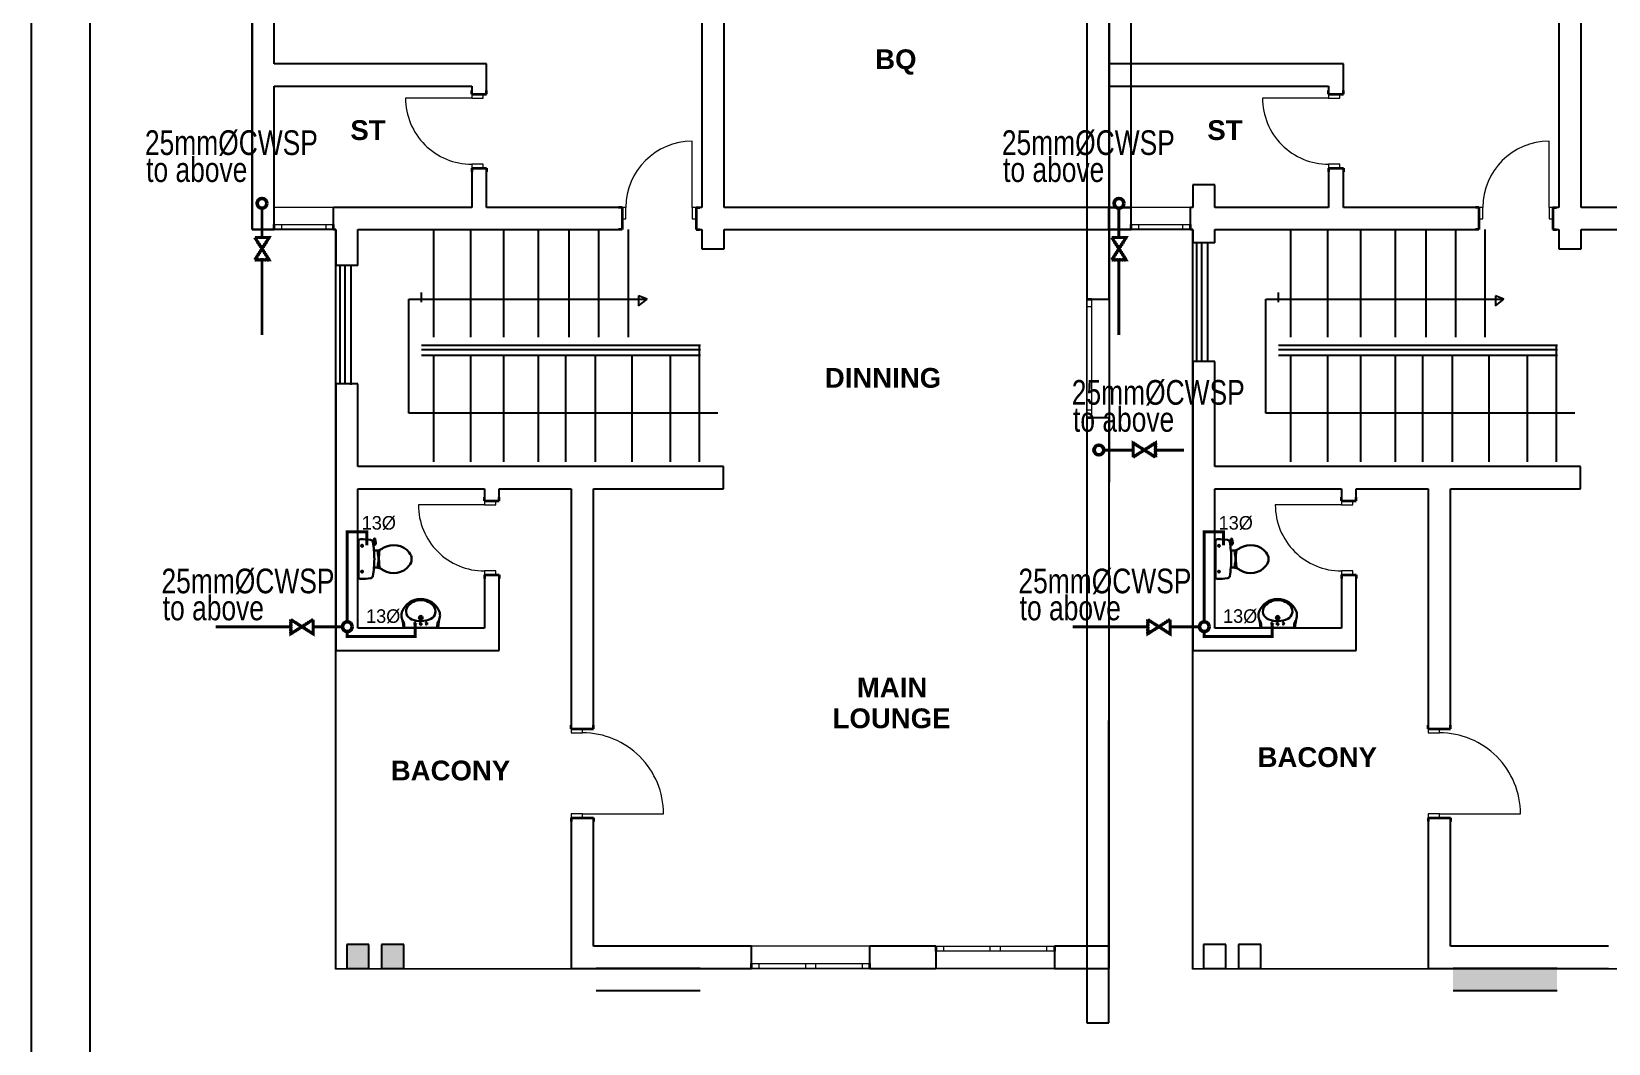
# Model space of a CAD drawing. Header units: inches. Extents: x 23 to 2032867, y 13 to 664695.
# Drawn here: x 378741 to 394727, y 491307 to 501557 of the extents above; entities that cross this region are included whole.
import ezdxf

# ---------------------------------------------------------------- set-up
doc = ezdxf.new("R2010")
doc.units = ezdxf.units.IN
doc.header["$MEASUREMENT"] = 0
for name, pattern in [('ACAD_ISO10W100', [18, 12, -3, 0, -3]), ('DASHDOT', [1, 0.5, -0.25, 0, -0.25]), ('DASHED1', [1, 0.3, -0.4, 0.3]), ('DOTDASH', [1, 0.3, -0.2, 0, -0.2, 0.3]), ('Hidden Line', [391.222223, 282.222223, -109])]:
    doc.linetypes.add(name, pattern=pattern)
for name, color, linetype, lineweight, true_color in [('2D Drafting - General_Pen_No__62', 7, 'Continuous', 20, 0xaaaaaa), ('2D Drafting - General_Pen_No__82', 7, 'Continuous', 20, 0xaaaaaa), ('Annotation - Text_Pen_No__86', 7, 'Continuous', 20, 0x5555ff), ('ARCHICAD Doors_Pen_No__23', 7, 'Continuous', 20, 0xff6600), ('ARCHICAD Doors_Pen_No__3', 7, 'Continuous', 18, 0xff6600), ('ARCHICAD Windows_Pen_No__23', 7, 'Continuous', 20, 0xff6600), ('ARCHICAD Windows_Pen_No__3', 7, 'Continuous', 18, 0xff6600), ('Structural - Bearing_Pen_No__160', 7, 'Continuous', 20, 0xb4a35c), ('Structural - Bearing_Pen_No__89', 7, 'Continuous', 20, 0x71cebe)]:
    doc.layers.add(name, color=color, linetype=linetype, lineweight=lineweight, true_color=true_color)
for name, color, linetype, lineweight in [('ARCHICAD Doors_Pen_No__27', 7, 'Continuous', 35), ('ARCHICAD Windows_Pen_No__27', 7, 'Continuous', 35), ('Building', 8, 'Continuous', 18), ('Structural - Bearing_Pen_No__27', 7, 'Continuous', 35), ('WATER SUPPLY', 5, 'ACAD_ISO10W100', 50)]:
    doc.layers.add(name, color=color, linetype=linetype, lineweight=lineweight)
doc.layers.add('LIAB', color=8, linetype='Continuous')
doc.layers.add('PLOTYR', color=15, linetype='Continuous')
doc.styles.add('GENERATED_STYLE_2', font='arialbd.ttf')
doc.styles.add('SPIRITTXTSTYLE1', font='ORIG2')

msp = doc.modelspace()

# ---------------------------------------------------------------- hatches: boundary and pattern name
at = {"layer": 'Structural - Bearing_Pen_No__160', "linetype": 'Continuous', "lineweight": 25}
for points in [[(381936.074, 492309.838), (381936.074, 492066.893), (382161.074, 492066.893), (382161.074, 492309.838)], [(382289.354, 492309.838), (382289.354, 492066.893), (382514.354, 492066.893), (382514.354, 492309.838)], [(393151.901, 491841.893), (394206.21, 491841.893), (394206.21, 492066.893), (393151.901, 492066.893)]]:
    msp.add_hatch(color=8, dxfattribs=at).paths.add_polyline_path(points)

# ---------------------------------------------------------------- linework, layer by layer
at = {"layer": '2D Drafting - General_Pen_No__62', "color": 8, "linetype": 'Continuous', "lineweight": 25}
for p, q in [((382566.589, 497690.727), (382566.589, 498845.045)), ((382566.589, 498845.045), (384980.497, 498845.045)), ((384980.497, 498845.045), (384895.824, 498878.552)), ((384895.824, 498878.552), (384895.824, 498779.479)), ((384895.824, 498779.479), (384980.497, 498845.045)), ((391253.606, 497690.727), (391253.606, 498845.045)), ((391253.606, 498845.045), (393667.515, 498845.045)), ((393667.515, 498845.045), (393582.841, 498878.552)), ((393582.841, 498878.552), (393582.841, 498779.479)), ((393582.841, 498779.479), (393667.515, 498845.045)), ((385699.574, 497690.727), (382566.589, 497690.727)), ((394386.591, 497690.727), (391253.606, 497690.727))]:
    msp.add_line(p, q, dxfattribs=at)
at = {"layer": '2D Drafting - General_Pen_No__82', "color": 8, "linetype": 'Continuous', "lineweight": 25}
for p, q in [((382819.803, 498461.924), (382819.803, 499551.135)), ((382819.803, 498461.924), (382819.803, 499551.135)), ((383195.706, 498461.924), (383195.706, 499551.135)), ((383195.706, 498461.924), (383195.706, 499551.135)), ((383528.72, 498461.924), (383528.72, 499551.135)), ((383528.72, 498461.924), (383528.72, 499551.135)), ((383880.873, 498461.924), (383880.873, 499551.135)), ((383880.873, 498461.924), (383880.873, 499551.135)), ((384191.394, 498461.924), (384191.394, 499551.135)), ((384191.394, 498461.924), (384191.394, 499551.135)), ((384491.394, 498461.924), (384491.394, 499551.135)), ((384491.394, 498461.924), (384491.394, 499551.135)), ((384791.394, 498461.924), (384791.394, 499551.135)), ((384791.394, 498461.924), (384791.394, 499551.135)), ((391506.82, 498461.924), (391506.82, 499551.135)), ((391506.82, 498461.924), (391506.82, 499551.135)), ((391882.724, 498461.924), (391882.724, 499551.135)), ((391882.724, 498461.924), (391882.724, 499551.135)), ((392215.738, 498461.924), (392215.738, 499551.135)), ((392215.738, 498461.924), (392215.738, 499551.135)), ((392567.891, 498461.924), (392567.891, 499551.135)), ((392567.891, 498461.924), (392567.891, 499551.135)), ((392878.411, 498461.924), (392878.411, 499551.135)), ((392878.411, 498461.924), (392878.411, 499551.135)), ((393178.411, 498461.924), (393178.411, 499551.135)), ((393178.411, 498461.924), (393178.411, 499551.135)), ((393478.411, 498461.924), (393478.411, 499551.135)), ((393478.411, 498461.924), (393478.411, 499551.135)), ((390549.777, 499414.296), (390549.777, 498221.724)), ((390549.777, 499414.296), (390549.777, 498221.724)), ((390600.23, 499414.296), (390600.23, 498221.724)), ((390600.23, 499414.296), (390600.23, 498221.724)), ((390661.492, 499420.232), (390661.492, 498213.171)), ((390661.492, 499420.232), (390661.492, 498213.171)), ((381866.301, 499180.796), (381866.301, 497988.223)), ((381866.301, 499180.796), (381866.301, 497988.223)), ((381916.755, 499180.796), (381916.755, 497988.223)), ((381916.755, 499180.796), (381916.755, 497988.223)), ((381978.017, 499186.732), (381978.017, 497979.671)), ((381978.017, 499186.732), (381978.017, 497979.671)), ((382694.88, 498814.982), (382694.88, 498915.355)), ((382694.88, 498814.982), (382694.88, 498915.355)), ((391381.897, 498814.982), (391381.897, 498915.355)), ((391381.897, 498814.982), (391381.897, 498915.355)), ((382694.88, 498380.135), (385523.529, 498380.135)), ((382694.88, 498380.135), (385523.529, 498380.135)), ((382694.88, 498335.524), (385522.651, 498335.524)), ((382694.88, 498335.524), (385522.651, 498335.524)), ((382694.88, 498279.762), (385523.529, 498279.762)), ((382694.88, 498279.762), (385523.529, 498279.762)), ((382819.803, 497199.491), (382819.803, 498279.762)), ((382819.803, 497199.491), (382819.803, 498279.762)), ((383195.706, 497199.491), (383195.706, 498279.762)), ((383195.706, 497199.491), (383195.706, 498279.762)), ((383528.72, 497199.491), (383528.72, 498279.762)), ((383528.72, 497199.491), (383528.72, 498279.762)), ((383880.873, 497199.491), (383880.873, 498279.762)), ((383880.873, 497199.491), (383880.873, 498279.762)), ((384157.718, 497199.491), (384157.718, 498279.762)), ((384157.718, 497199.491), (384157.718, 498279.762)), ((384457.718, 497199.491), (384457.718, 498279.762)), ((384457.718, 497199.491), (384457.718, 498279.762)), ((384831.511, 497199.491), (384831.511, 498279.762)), ((384831.511, 497199.491), (384831.511, 498279.762)), ((385220.294, 497199.491), (385220.294, 498279.762)), ((385220.294, 497199.491), (385220.294, 498279.762)), ((385510.028, 498380.135), (385510.028, 497199.491)), ((385510.028, 498380.135), (385510.028, 497199.491)), ((391381.897, 498380.135), (394210.546, 498380.135)), ((391381.897, 498380.135), (394210.546, 498380.135)), ((391381.897, 498335.524), (394209.669, 498335.524)), ((391381.897, 498335.524), (394209.669, 498335.524)), ((391381.897, 498279.762), (394210.546, 498279.762)), ((391381.897, 498279.762), (394210.546, 498279.762)), ((391506.82, 497199.491), (391506.82, 498279.762)), ((391506.82, 497199.491), (391506.82, 498279.762)), ((391882.724, 497199.491), (391882.724, 498279.762)), ((391882.724, 497199.491), (391882.724, 498279.762)), ((392215.738, 497199.491), (392215.738, 498279.762)), ((392215.738, 497199.491), (392215.738, 498279.762)), ((392567.891, 497199.491), (392567.891, 498279.762)), ((392567.891, 497199.491), (392567.891, 498279.762)), ((392844.736, 497199.491), (392844.736, 498279.762)), ((392844.736, 497199.491), (392844.736, 498279.762)), ((393144.736, 497199.491), (393144.736, 498279.762)), ((393144.736, 497199.491), (393144.736, 498279.762)), ((393518.528, 497199.491), (393518.528, 498279.762)), ((393518.528, 497199.491), (393518.528, 498279.762)), ((393907.311, 497199.491), (393907.311, 498279.762)), ((393907.311, 497199.491), (393907.311, 498279.762)), ((394197.045, 498380.135), (394197.045, 497199.491)), ((394197.045, 498380.135), (394197.045, 497199.491))]:
    msp.add_line(p, q, dxfattribs=at)
at = {"layer": 'ARCHICAD Doors_Pen_No__23', "color": 8, "linetype": 'Continuous'}
for p, q in [((383203.113, 500923.252), (383203.113, 500883.252)), ((383318.113, 500923.252), (383203.113, 500923.252)), ((383203.113, 500883.252), (383318.113, 500883.252)), ((383318.113, 500883.252), (383318.113, 500923.252)), ((391890.131, 500923.252), (391890.131, 500883.252)), ((392005.131, 500923.252), (391890.131, 500923.252)), ((391890.131, 500883.252), (392005.131, 500883.252)), ((392005.131, 500883.252), (392005.131, 500923.252)), ((383318.113, 500213.252), (383203.113, 500213.252)), ((383203.113, 500213.252), (383203.113, 500173.252)), ((383318.113, 500173.252), (383318.113, 500213.252)), ((392005.131, 500213.252), (391890.131, 500213.252)), ((391890.131, 500213.252), (391890.131, 500173.252)), ((392005.131, 500173.252), (392005.131, 500213.252)), ((383203.113, 500173.252), (383318.113, 500173.252)), ((391890.131, 500173.252), (392005.131, 500173.252)), ((384767.435, 499776.135), (384727.435, 499776.135)), ((384727.435, 499776.135), (384727.435, 499661.135)), ((384767.435, 499661.135), (384767.435, 499776.135)), ((385477.435, 499776.135), (385437.435, 499776.135)), ((385437.435, 499776.135), (385437.435, 499661.135)), ((385477.435, 499661.135), (385477.435, 499776.135)), ((393454.453, 499776.135), (393414.453, 499776.135)), ((393414.453, 499776.135), (393414.453, 499661.135)), ((393454.453, 499661.135), (393454.453, 499776.135)), ((394164.453, 499776.135), (394124.453, 499776.135)), ((394124.453, 499776.135), (394124.453, 499661.135)), ((394164.453, 499661.135), (394164.453, 499776.135)), ((384727.435, 499661.135), (384767.435, 499661.135)), ((385437.435, 499661.135), (385477.435, 499661.135)), ((393414.453, 499661.135), (393454.453, 499661.135)), ((394124.453, 499661.135), (394164.453, 499661.135)), ((383332.603, 496802.976), (383332.603, 496762.976)), ((383447.603, 496802.976), (383332.603, 496802.976)), ((383332.603, 496762.976), (383447.603, 496762.976)), ((383447.603, 496762.976), (383447.603, 496802.976)), ((392019.621, 496802.976), (392019.621, 496762.976)), ((392134.621, 496802.976), (392019.621, 496802.976)), ((392019.621, 496762.976), (392134.621, 496762.976)), ((392134.621, 496762.976), (392134.621, 496802.976)), ((383447.603, 496092.976), (383332.603, 496092.976)), ((383332.603, 496092.976), (383332.603, 496052.976)), ((383332.603, 496052.976), (383447.603, 496052.976)), ((383447.603, 496052.976), (383447.603, 496092.976)), ((392134.621, 496092.976), (392019.621, 496092.976)), ((392019.621, 496092.976), (392019.621, 496052.976)), ((392019.621, 496052.976), (392134.621, 496052.976)), ((392134.621, 496052.976), (392134.621, 496092.976)), ((384212.961, 494493.281), (384212.961, 494453.281)), ((384327.961, 494493.281), (384212.961, 494493.281)), ((384212.961, 494453.281), (384327.961, 494453.281)), ((384327.961, 494453.281), (384327.961, 494493.281)), ((392899.978, 494493.281), (392899.978, 494453.281)), ((393014.978, 494493.281), (392899.978, 494493.281)), ((392899.978, 494453.281), (393014.978, 494453.281)), ((393014.978, 494453.281), (393014.978, 494493.281)), ((384327.961, 493633.281), (384212.961, 493633.281)), ((384212.961, 493633.281), (384212.961, 493593.281)), ((384212.961, 493593.281), (384327.961, 493593.281)), ((384327.961, 493593.281), (384327.961, 493633.281)), ((393014.978, 493633.281), (392899.978, 493633.281)), ((392899.978, 493633.281), (392899.978, 493593.281)), ((392899.978, 493593.281), (393014.978, 493593.281)), ((393014.978, 493593.281), (393014.978, 493633.281))]:
    msp.add_line(p, q, dxfattribs=at)
at = {"layer": 'ARCHICAD Doors_Pen_No__27', "color": 8, "linetype": 'Continuous'}
for p, q in [((383203.113, 500923.252), (383203.113, 500960.252)), ((383203.113, 500923.252), (383318.113, 500923.252)), ((383318.113, 500923.252), (383353.113, 500923.252)), ((383353.113, 500923.252), (383353.113, 500960.252)), ((391890.131, 500923.252), (391890.131, 500960.252)), ((391890.131, 500923.252), (392005.131, 500923.252)), ((392005.131, 500923.252), (392040.131, 500923.252)), ((392040.131, 500923.252), (392040.131, 500960.252)), ((383203.113, 500173.252), (383318.113, 500173.252)), ((383203.113, 500173.252), (383203.113, 500136.252)), ((383318.113, 500173.252), (383353.113, 500173.252)), ((383353.113, 500173.252), (383353.113, 500136.252)), ((391890.131, 500173.252), (392005.131, 500173.252)), ((391890.131, 500173.252), (391890.131, 500136.252)), ((392005.131, 500173.252), (392040.131, 500173.252)), ((392040.131, 500173.252), (392040.131, 500136.252)), ((384727.435, 499776.135), (384690.435, 499776.135)), ((384727.435, 499776.135), (384727.435, 499661.135)), ((385477.435, 499776.135), (385477.435, 499661.135)), ((385477.435, 499776.135), (385514.435, 499776.135)), ((393414.453, 499776.135), (393377.453, 499776.135)), ((393414.453, 499776.135), (393414.453, 499661.135)), ((394164.453, 499776.135), (394164.453, 499661.135)), ((394164.453, 499776.135), (394201.453, 499776.135)), ((384727.435, 499551.135), (384690.435, 499551.135)), ((384727.435, 499661.135), (384727.435, 499551.135)), ((385477.435, 499661.135), (385477.435, 499551.135)), ((385477.435, 499551.135), (385514.435, 499551.135)), ((393414.453, 499551.135), (393377.453, 499551.135)), ((393414.453, 499661.135), (393414.453, 499551.135)), ((394164.453, 499661.135), (394164.453, 499551.135)), ((394164.453, 499551.135), (394201.453, 499551.135)), ((383332.603, 496802.976), (383332.603, 496839.976)), ((383482.603, 496802.976), (383482.603, 496839.976)), ((392019.621, 496802.976), (392019.621, 496839.976)), ((392169.621, 496802.976), (392169.621, 496839.976)), ((383332.603, 496802.976), (383447.603, 496802.976)), ((383447.603, 496802.976), (383482.603, 496802.976)), ((392019.621, 496802.976), (392134.621, 496802.976)), ((392134.621, 496802.976), (392169.621, 496802.976)), ((383332.603, 496052.976), (383447.603, 496052.976)), ((383332.603, 496052.976), (383332.603, 496015.976)), ((383447.603, 496052.976), (383482.603, 496052.976)), ((383482.603, 496052.976), (383482.603, 496015.976)), ((392019.621, 496052.976), (392134.621, 496052.976)), ((392019.621, 496052.976), (392019.621, 496015.976)), ((392134.621, 496052.976), (392169.621, 496052.976)), ((392169.621, 496052.976), (392169.621, 496015.976)), ((384212.961, 494493.281), (384212.961, 494530.281)), ((384212.961, 494493.281), (384327.961, 494493.281)), ((384327.961, 494493.281), (384437.961, 494493.281)), ((384437.961, 494493.281), (384437.961, 494530.281)), ((392899.978, 494493.281), (392899.978, 494530.281)), ((392899.978, 494493.281), (393014.978, 494493.281)), ((393014.978, 494493.281), (393124.978, 494493.281)), ((393124.978, 494493.281), (393124.978, 494530.281)), ((384212.961, 493593.281), (384327.961, 493593.281)), ((384212.961, 493593.281), (384212.961, 493556.281)), ((384327.961, 493593.281), (384437.961, 493593.281)), ((384437.961, 493593.281), (384437.961, 493556.281)), ((392899.978, 493593.281), (393014.978, 493593.281)), ((392899.978, 493593.281), (392899.978, 493556.281)), ((393014.978, 493593.281), (393124.978, 493593.281)), ((393124.978, 493593.281), (393124.978, 493556.281))]:
    msp.add_line(p, q, dxfattribs=at)
at = {"layer": 'ARCHICAD Doors_Pen_No__3', "color": 8, "linetype": 'Continuous'}
for p, q in [((383203.113, 500883.252), (382533.113, 500883.252)), ((391890.131, 500883.252), (391220.131, 500883.252)), ((385437.435, 499776.135), (385437.435, 500446.135)), ((394124.453, 499776.135), (394124.453, 500446.135)), ((383332.603, 496762.976), (382662.603, 496762.976)), ((392019.621, 496762.976), (391349.621, 496762.976)), ((384327.961, 493633.281), (385147.961, 493633.281)), ((393014.978, 493633.281), (393834.978, 493633.281))]:
    msp.add_line(p, q, dxfattribs=at)
for centre, major_axis, start_param, end_param in [((383203.113, 500883.252), (473.762, 473.762), 2.35619449, 3.926990817), ((391890.131, 500883.252), (473.762, 473.762), 2.35619449, 3.926990817), ((385437.435, 499776.135), (-473.762, 473.762), -0.785398163, 0.785398163), ((394124.453, 499776.135), (-473.762, 473.762), -0.785398163, 0.785398163), ((383332.603, 496762.976), (473.762, 473.762), 2.35619449, 3.926990817), ((392019.621, 496762.976), (473.762, 473.762), 2.35619449, 3.926990817), ((384327.961, 493633.281), (-579.828, 579.828), 3.926990817, 5.497787144), ((393014.978, 493633.281), (-579.828, 579.828), 3.926990817, 5.497787144)]:
    msp.add_ellipse(centre, major_axis=major_axis, ratio=1, start_param=start_param, end_param=end_param, dxfattribs=at)
at = {"layer": 'ARCHICAD Windows_Pen_No__23', "color": 8, "linetype": 'Continuous'}
for p, q in [((381201.907, 499601.135), (381276.907, 499601.135)), ((381276.907, 499551.135), (381201.907, 499551.135)), ((381276.907, 499601.135), (381276.907, 499551.135)), ((381726.907, 499551.135), (381726.907, 499601.135)), ((381726.907, 499601.135), (381801.907, 499601.135)), ((381801.907, 499551.135), (381726.907, 499551.135)), ((389888.925, 499601.135), (389963.925, 499601.135)), ((389963.925, 499551.135), (389888.925, 499551.135)), ((389963.925, 499601.135), (389963.925, 499551.135)), ((390413.925, 499551.135), (390413.925, 499601.135)), ((390413.925, 499601.135), (390488.925, 499601.135)), ((390488.925, 499551.135), (390413.925, 499551.135)), ((389439.266, 498847.425), (389439.254, 498772.425)), ((389439.254, 498772.425), (389489.254, 498772.418)), ((389489.254, 498772.418), (389489.266, 498847.418)), ((389439.091, 497722.425), (389439.08, 497647.425)), ((389489.091, 497722.418), (389439.091, 497722.425)), ((389489.08, 497647.418), (389489.091, 497722.418)), ((387909.924, 492291.893), (387984.924, 492291.893)), ((387984.924, 492241.893), (387909.924, 492241.893)), ((387984.924, 492291.893), (387984.924, 492241.893)), ((388459.924, 492241.893), (388459.924, 492291.893)), ((388459.924, 492291.893), (388509.924, 492291.893)), ((388509.924, 492241.893), (388459.924, 492241.893)), ((388509.924, 492291.893), (388559.924, 492291.893)), ((388559.924, 492241.893), (388509.924, 492241.893)), ((388559.924, 492291.893), (388559.924, 492241.893)), ((389034.924, 492241.893), (389034.924, 492291.893)), ((389034.924, 492291.893), (389109.924, 492291.893)), ((389109.924, 492241.893), (389034.924, 492241.893)), ((386039.951, 492116.893), (386114.951, 492116.893)), ((386114.951, 492066.893), (386039.951, 492066.893)), ((386114.951, 492116.893), (386114.951, 492066.893)), ((386589.951, 492066.893), (386589.951, 492116.893)), ((386589.951, 492116.893), (386639.951, 492116.893)), ((386639.951, 492066.893), (386589.951, 492066.893)), ((386639.951, 492116.893), (386689.951, 492116.893)), ((386689.951, 492066.893), (386639.951, 492066.893)), ((386689.951, 492116.893), (386689.951, 492066.893)), ((387164.951, 492066.893), (387164.951, 492116.893)), ((387164.951, 492116.893), (387239.951, 492116.893)), ((387239.951, 492066.893), (387164.951, 492066.893))]:
    msp.add_line(p, q, dxfattribs=at)
at = {"layer": 'ARCHICAD Windows_Pen_No__27', "color": 8, "linetype": 'Continuous'}
for p, q in [((381201.907, 499551.135), (381201.907, 499601.135)), ((381801.907, 499551.135), (381801.907, 499601.135)), ((389888.925, 499551.135), (389888.925, 499601.135)), ((390488.925, 499551.135), (390488.925, 499601.135)), ((389439.266, 498847.425), (389489.266, 498847.418)), ((389439.08, 497647.425), (389489.08, 497647.418)), ((387909.924, 492291.893), (387909.924, 492241.893)), ((389109.924, 492291.893), (389109.924, 492241.893)), ((386039.951, 492066.893), (386039.951, 492116.893)), ((387239.951, 492066.893), (387239.951, 492116.893))]:
    msp.add_line(p, q, dxfattribs=at)
at = {"layer": 'ARCHICAD Windows_Pen_No__3', "color": 8, "linetype": 'Continuous'}
for p, q in [((381801.907, 499776.135), (381201.907, 499776.135)), ((390488.925, 499776.135), (389888.925, 499776.135)), ((381801.907, 499551.135), (381201.907, 499551.135)), ((381276.907, 499601.135), (381726.907, 499601.135)), ((381726.907, 499551.135), (381276.907, 499551.135)), ((390488.925, 499551.135), (389888.925, 499551.135)), ((389963.925, 499601.135), (390413.925, 499601.135)), ((390413.925, 499551.135), (389963.925, 499551.135)), ((389439.08, 497647.425), (389439.266, 498847.425)), ((389439.254, 498772.425), (389439.091, 497722.425)), ((389489.091, 497722.418), (389489.254, 498772.418)), ((389664.08, 497647.39), (389664.266, 498847.39)), ((387239.951, 492291.893), (386039.951, 492291.893)), ((387909.924, 492291.893), (389109.924, 492291.893)), ((387984.924, 492291.893), (388459.924, 492291.893)), ((388459.924, 492241.893), (387984.924, 492241.893)), ((388559.924, 492291.893), (389034.924, 492291.893)), ((389034.924, 492241.893), (388559.924, 492241.893)), ((387239.951, 492066.893), (386039.951, 492066.893)), ((386114.951, 492116.893), (386589.951, 492116.893)), ((386589.951, 492066.893), (386114.951, 492066.893)), ((386689.951, 492116.893), (387164.951, 492116.893)), ((387164.951, 492066.893), (386689.951, 492066.893)), ((387909.924, 492066.893), (389109.924, 492066.893))]:
    msp.add_line(p, q, dxfattribs=at)
at = {"layer": 'Building', "linetype": 'Continuous', "lineweight": 30, "ltscale": 1000}
for p, q in [((382056.712, 496407.168), (382056.712, 496020.388)), ((382210.183, 496377.98), (382202.22, 496376.304)), ((382206.044, 496352.905), (382217.324, 496356.124)), ((382214.461, 496355.307), (382209.292, 496377.793)), ((382216.309, 496386.585), (382212.619, 496415.69)), ((382215.428, 496419.93), (382220.313, 496421.306)), ((382225.224, 496418.131), (382231.246, 496377.729)), ((390743.729, 496407.168), (390743.729, 496020.388)), ((390897.201, 496377.98), (390889.237, 496376.304)), ((390893.062, 496352.905), (390904.342, 496356.124)), ((390901.479, 496355.307), (390896.31, 496377.793)), ((390903.326, 496386.585), (390899.637, 496415.69)), ((390902.446, 496419.93), (390907.331, 496421.306)), ((390912.241, 496418.131), (390918.264, 496377.729)), ((382236.236, 496300.182), (382212.452, 496300.182)), ((382251.581, 496292.408), (382251.581, 496258.324)), ((382266.745, 496292.408), (382251.581, 496292.408)), ((382251.581, 496266.116), (382264.603, 496266.116)), ((382251.581, 496258.324), (382264.154, 496258.324)), ((382255.708, 496258.324), (382255.708, 496241.322)), ((382255.708, 496241.322), (382259.448, 496241.322)), ((382259.448, 496186.235), (382259.448, 496241.322)), ((390923.253, 496300.182), (390899.469, 496300.182)), ((390938.598, 496292.408), (390938.598, 496258.324)), ((390953.763, 496292.408), (390938.598, 496292.408)), ((390938.598, 496266.116), (390951.621, 496266.116)), ((390938.598, 496258.324), (390951.172, 496258.324)), ((390942.726, 496258.324), (390942.726, 496241.322)), ((390942.726, 496241.322), (390946.466, 496241.322)), ((390946.466, 496186.235), (390946.466, 496241.322)), ((382212.452, 496127.375), (382236.236, 496127.375)), ((382251.581, 496135.148), (382251.581, 496169.233)), ((382251.581, 496169.233), (382265.011, 496169.233)), ((382251.581, 496161.44), (382265.61, 496161.44)), ((382268.263, 496135.148), (382251.581, 496135.148)), ((382255.708, 496169.233), (382255.708, 496186.235)), ((382255.708, 496186.235), (382259.448, 496186.235)), ((390899.469, 496127.375), (390923.253, 496127.375)), ((390938.598, 496135.148), (390938.598, 496169.233)), ((390938.598, 496169.233), (390952.029, 496169.233)), ((390938.598, 496161.44), (390952.628, 496161.44)), ((390955.281, 496135.148), (390938.598, 496135.148)), ((390942.726, 496169.233), (390942.726, 496186.235)), ((390942.726, 496186.235), (390946.466, 496186.235)), ((382511.044, 495518.293), (382862.817, 495518.293)), ((382511.044, 495518.293, -1683.122), (382862.817, 495518.293, -1683.122)), ((382521.158, 495518.293), (382519.282, 495540.64)), ((382521.158, 495518.293, -1683.122), (382519.282, 495540.64, -1683.122)), ((382852.703, 495518.293), (382854.578, 495540.64)), ((382852.703, 495518.293, -1683.122), (382854.578, 495540.64, -1683.122)), ((391198.061, 495518.293), (391549.834, 495518.293)), ((391198.061, 495518.293, -1683.122), (391549.834, 495518.293, -1683.122)), ((391208.175, 495518.293), (391206.3, 495540.64)), ((391208.175, 495518.293, -1683.122), (391206.3, 495540.64, -1683.122)), ((391539.72, 495518.293), (391541.596, 495540.64)), ((391539.72, 495518.293, -1683.122), (391541.596, 495540.64, -1683.122))]:
    msp.add_line(p, q, dxfattribs=at)
at = {"layer": 'Building', "linetype": 'Continuous', "lineweight": 30, "ltscale": 50}
for p, q in [((382091.777, 496364.456), (382091.777, 496332.712)), ((390778.794, 496364.456), (390778.794, 496332.712)), ((382107.648, 496348.584), (382075.905, 496348.584)), ((390794.666, 496348.584), (390762.923, 496348.584)), ((382107.786, 496086.765), (382075.767, 496086.765)), ((382091.777, 496102.774), (382091.777, 496070.756)), ((390794.803, 496086.765), (390762.785, 496086.765)), ((390778.794, 496102.774), (390778.794, 496070.756)), ((382713.279, 495619.175), (382660.581, 495619.175)), ((382713.279, 495619.175, -1683.122), (382660.581, 495619.175, -1683.122)), ((382686.93, 495591.91), (382686.93, 495646.111)), ((382686.93, 495591.91, -1683.122), (382686.93, 495646.111, -1683.122)), ((391400.297, 495619.175), (391347.599, 495619.175)), ((391400.297, 495619.175, -1683.122), (391347.599, 495619.175, -1683.122)), ((391373.948, 495591.91), (391373.948, 495646.111)), ((391373.948, 495591.91, -1683.122), (391373.948, 495646.111, -1683.122))]:
    msp.add_line(p, q, dxfattribs=at)
at = {"layer": 'Building', "linetype": 'Continuous', "ltscale": 200}
for p, q in [((382050.378, 496207.445), (382063.045, 496220.112)), ((382063.045, 496220.112), (382050.378, 496220.112)), ((382050.378, 496220.112), (382063.045, 496207.445)), ((382063.045, 496207.445), (382050.378, 496207.445)), ((390737.396, 496207.445), (390750.063, 496220.112)), ((390750.063, 496220.112), (390737.396, 496220.112)), ((390737.396, 496220.112), (390750.063, 496207.445)), ((390750.063, 496207.445), (390737.396, 496207.445))]:
    msp.add_line(p, q, dxfattribs=at)
at = {"layer": 'Building', "linetype": 'DASHED1', "lineweight": 30, "ltscale": 50}
for p, q in [((382613.136, 495561.978), (382648.516, 495561.978)), ((382613.136, 495561.978, -1683.122), (382648.516, 495561.978, -1683.122)), ((382630.826, 495544.935), (382630.826, 495579.86)), ((382630.826, 495544.935, -1683.122), (382630.826, 495579.86, -1683.122)), ((382669.24, 495557.566), (382704.62, 495557.566)), ((382669.24, 495557.566, -1683.122), (382704.62, 495557.566, -1683.122)), ((382686.93, 495540.523), (382686.93, 495575.448)), ((382686.93, 495540.523, -1683.122), (382686.93, 495575.448, -1683.122)), ((382760.725, 495561.978), (382725.344, 495561.978)), ((382760.725, 495561.978, -1683.122), (382725.344, 495561.978, -1683.122)), ((382743.034, 495544.935), (382743.034, 495579.86)), ((382743.034, 495544.935, -1683.122), (382743.034, 495579.86, -1683.122)), ((391300.154, 495561.978), (391335.534, 495561.978)), ((391300.154, 495561.978, -1683.122), (391335.534, 495561.978, -1683.122)), ((391317.844, 495544.935), (391317.844, 495579.86)), ((391317.844, 495544.935, -1683.122), (391317.844, 495579.86, -1683.122)), ((391356.258, 495557.566), (391391.638, 495557.566)), ((391356.258, 495557.566, -1683.122), (391391.638, 495557.566, -1683.122)), ((391373.948, 495540.523), (391373.948, 495575.448)), ((391373.948, 495540.523, -1683.122), (391373.948, 495575.448, -1683.122)), ((391447.742, 495561.978), (391412.362, 495561.978)), ((391447.742, 495561.978, -1683.122), (391412.362, 495561.978, -1683.122)), ((391430.052, 495544.935), (391430.052, 495579.86)), ((391430.052, 495544.935, -1683.122), (391430.052, 495579.86, -1683.122))]:
    msp.add_line(p, q, dxfattribs=at)
at = {"layer": 'Building', "linetype": 'Continuous', "lineweight": 30, "ltscale": 200}
for p, q in [((382691.491, 495513.733), (382682.37, 495522.853)), ((382682.37, 495522.853), (382682.37, 495513.733)), ((382682.37, 495513.733), (382691.491, 495522.853)), ((382691.491, 495513.733, -1683.122), (382682.37, 495522.853, -1683.122)), ((382682.37, 495522.853, -1683.122), (382682.37, 495513.733, -1683.122)), ((382682.37, 495513.733, -1683.122), (382691.491, 495522.853, -1683.122)), ((382691.491, 495522.853), (382691.491, 495513.733)), ((382691.491, 495522.853, -1683.122), (382691.491, 495513.733, -1683.122)), ((391378.508, 495513.733), (391369.388, 495522.853)), ((391369.388, 495522.853), (391369.388, 495513.733)), ((391369.388, 495513.733), (391378.508, 495522.853)), ((391378.508, 495513.733, -1683.122), (391369.388, 495522.853, -1683.122)), ((391369.388, 495522.853, -1683.122), (391369.388, 495513.733, -1683.122)), ((391369.388, 495513.733, -1683.122), (391378.508, 495522.853, -1683.122)), ((391378.508, 495522.853), (391378.508, 495513.733)), ((391378.508, 495522.853, -1683.122), (391378.508, 495513.733, -1683.122))]:
    msp.add_line(p, q, dxfattribs=at)
at = {"layer": 'Building', "linetype": 'Continuous', "lineweight": 30, "ltscale": 50}
for centre in [(382091.777, 496348.584), (390778.794, 496348.584), (382091.777, 496086.765), (390778.794, 496086.765)]:
    msp.add_circle(centre, 9.351, dxfattribs=at)
at = {"layer": 'Building', "linetype": 'DASHED1', "lineweight": 30, "ltscale": 50}
for centre in [(382630.826, 495561.978), (382630.826, 495561.978, -1683.122), (382686.93, 495557.566), (382686.93, 495557.566, -1683.122), (382743.034, 495561.978), (382743.034, 495561.978, -1683.122), (391317.844, 495561.978), (391317.844, 495561.978, -1683.122), (391373.948, 495557.566), (391373.948, 495557.566, -1683.122), (391430.052, 495561.978), (391430.052, 495561.978, -1683.122)]:
    msp.add_circle(centre, 9.504, dxfattribs=at)
at = {"layer": 'Building', "linetype": 'Continuous', "lineweight": 30, "ltscale": 1000}
for centre, radius in [((382686.93, 495619.175), 18.608), ((382686.93, 495619.175, -1683.122), 18.608), ((382686.93, 495619.175), 10.99), ((382686.93, 495619.175, -1683.122), 10.99), ((391373.948, 495619.175), 18.608), ((391373.948, 495619.175, -1683.122), 18.608), ((391373.948, 495619.175), 10.99), ((391373.948, 495619.175, -1683.122), 10.99)]:
    msp.add_circle(centre, radius, dxfattribs=at)
for centre, radius, start, end in [((382077.639, 496380.603), 33.819, 88.9808265, 128.2302081), ((382078.241, 495518.31), 896.106, 83.6508475, 90), ((382174.45, 496382.962), 26.118, 10.7270761, 83.6508475), ((381281.385, 496213.778), 935.068, 5.3019114, 10.7270761), ((382208.578, 496385.605), 7.792, 281.8886154, 7.22379), ((382216.485, 496416.18), 3.896, 105.7397884, 187.2238087), ((382211.978, 496374.857), 19.481, 285.9271971, 8.4778948), ((382221.37, 496417.557), 3.896, 8.4778948, 105.7397884), ((382412.086, 496151.079), 204.567, 39.1208282, 121.0923054), ((390764.657, 496380.603), 33.819, 88.9808265, 128.2302081), ((390765.259, 495518.31), 896.106, 83.6508475, 90), ((390861.468, 496382.962), 26.118, 10.7270761, 83.6508475), ((389968.402, 496213.778), 935.068, 5.3019114, 10.7270761), ((390895.596, 496385.605), 7.792, 281.8886154, 7.22379), ((390903.502, 496416.18), 3.896, 105.7397884, 187.2238087), ((390898.996, 496374.857), 19.481, 285.9271971, 8.4778948), ((390908.388, 496417.557), 3.896, 8.4778948, 105.7397884), ((391099.104, 496151.079), 204.567, 39.1208282, 121.0923054), ((381283.324, 496213.958), 933.119, 354.6980974, 5.3019114), ((382236.236, 496400.748), 100.566, 270.0000019, 303.8429404), ((382984.62, 496220.702), 721.447, 174.3005444, 186.9358206), ((382282.246, 496290.802), 15.584, 127.7817379, 174.3005444), ((382487.526, 496025.982), 350.65, 121.0923054, 123.8429316), ((382489.18, 496213.778), 105.195, 320.8791806, 39.1208282), ((389970.342, 496213.958), 933.119, 354.6980974, 5.3019114), ((390923.253, 496400.748), 100.566, 270.0000019, 303.8429404), ((391671.637, 496220.702), 721.447, 174.3005444, 186.9358206), ((390969.264, 496290.802), 15.584, 127.7817379, 174.3005444), ((391174.544, 496025.982), 350.65, 121.0923054, 123.8429316), ((391176.198, 496213.778), 105.195, 320.8791806, 39.1208282), ((382174.133, 496044.937), 26.494, 276.330877, 349.2903908), ((381281.385, 496213.778), 935.068, 349.2903908, 354.6980974), ((382236.236, 496026.809), 100.566, 56.1570684, 90), ((382283.922, 496135.464), 15.584, 186.9358105, 232.5800181), ((382487.526, 496401.574), 350.65, 236.1570702, 238.9077103), ((382412.086, 496276.478), 204.567, 238.9077103, 320.8791806), ((390861.151, 496044.937), 26.494, 276.330877, 349.2903908), ((389968.402, 496213.778), 935.068, 349.2903908, 354.6980974), ((390923.253, 496026.809), 100.566, 56.1570684, 90), ((390970.94, 496135.464), 15.584, 186.9358105, 232.5800181), ((391174.544, 496401.574), 350.65, 236.1570702, 238.9077103), ((391099.104, 496276.478), 204.567, 238.9077103, 320.8791806), ((382077.639, 496046.954), 33.819, 231.7697938, 271.0191617), ((382078.241, 496909.247), 896.106, 270.0000019, 276.330877), ((390764.657, 496046.954), 33.819, 231.7697938, 271.0191617), ((390765.259, 496909.247), 896.106, 270.0000019, 276.330877), ((382686.935, 495607.047), 203.147, 22.4424723, 158.1531127), ((382686.935, 495607.047, -1683.122), 203.147, 22.4424723, 158.1531127), ((382620.862, 495683.198), 83.628, 141.6817737, 253.2461383), ((382620.862, 495683.198, -1683.122), 83.628, 141.6817737, 253.2461383), ((382686.93, 495630.165), 168.347, 38.53754, 141.4625075), ((382686.93, 495630.165, -1683.122), 168.347, 38.53754, 141.4625075), ((382753.954, 495683.55), 82.661, 295.2174734, 38.537704), ((382753.954, 495683.55, -1683.122), 82.661, 295.2174734, 38.537704), ((391373.953, 495607.047), 203.147, 22.4424723, 158.1531127), ((391373.953, 495607.047, -1683.122), 203.147, 22.4424723, 158.1531127), ((391307.879, 495683.198), 83.628, 141.6817737, 253.2461383), ((391307.879, 495683.198, -1683.122), 83.628, 141.6817737, 253.2461383), ((391373.948, 495630.165), 168.347, 38.53754, 141.4625075), ((391373.948, 495630.165, -1683.122), 168.347, 38.53754, 141.4625075), ((391440.972, 495683.55), 82.661, 295.2174734, 38.537704), ((391440.972, 495683.55, -1683.122), 82.661, 295.2174734, 38.537704), ((382595.163, 495644.853), 103.901, 157.5093438, 189.5474663), ((382595.163, 495644.853, -1683.122), 103.901, 157.5093438, 189.5474663), ((381928.794, 495476.806), 583.726, 4.075602, 14.9730049), ((381928.794, 495476.806, -1683.122), 583.726, 4.075602, 14.9730049), ((382612.669, 495634.284), 124.156, 155.8931025, 156.0931451), ((382612.669, 495634.284, -1683.122), 124.156, 155.8931025, 156.0931451), ((382415.381, 495540.64), 103.901, 0.0000006, 30.0992783), ((382415.381, 495540.64, -1683.122), 103.901, 0.0000006, 30.0992783), ((382686.577, 495823.525), 238.006, 247.8276538, 295.5349405), ((382686.577, 495823.525, -1683.122), 238.006, 247.8276538, 295.5349405), ((382958.48, 495540.64), 103.901, 149.9007316, 180.0000094), ((382958.48, 495540.64, -1683.122), 103.901, 149.9007316, 180.0000094), ((383445.066, 495476.806), 583.726, 165.0270052, 175.9244355), ((383445.066, 495476.806, -1683.122), 583.726, 165.0270052, 175.9244355), ((382778.697, 495644.853), 103.901, 350.4525984, 22.4906661), ((382778.697, 495644.853, -1683.122), 103.901, 350.4525984, 22.4906661), ((391282.181, 495644.853), 103.901, 157.5093438, 189.5474663), ((391282.181, 495644.853, -1683.122), 103.901, 157.5093438, 189.5474663), ((390615.811, 495476.806), 583.726, 4.075602, 14.9730049), ((390615.811, 495476.806, -1683.122), 583.726, 4.075602, 14.9730049), ((391299.686, 495634.284), 124.156, 155.8931025, 156.0931451), ((391299.686, 495634.284, -1683.122), 124.156, 155.8931025, 156.0931451), ((391102.399, 495540.64), 103.901, 0.0000006, 30.0992783), ((391102.399, 495540.64, -1683.122), 103.901, 0.0000006, 30.0992783), ((391373.595, 495823.525), 238.006, 247.8276538, 295.5349405), ((391373.595, 495823.525, -1683.122), 238.006, 247.8276538, 295.5349405), ((391645.497, 495540.64), 103.901, 149.9007316, 180.0000094), ((391645.497, 495540.64, -1683.122), 103.901, 149.9007316, 180.0000094), ((392132.084, 495476.806), 583.726, 165.0270052, 175.9244355), ((392132.084, 495476.806, -1683.122), 583.726, 165.0270052, 175.9244355), ((391465.715, 495644.853), 103.901, 350.4525984, 22.4906661), ((391465.715, 495644.853, -1683.122), 103.901, 350.4525984, 22.4906661)]:
    msp.add_arc(centre, radius, start, end, dxfattribs=at)
at = {"layer": 'LIAB', "color": 7, "linetype": 'Continuous', "ltscale": 256.031999}
msp.add_line((379334.413, 482586.911), (379334.413, 508592.866), dxfattribs=at)
at = {"layer": 'PLOTYR', "color": 1, "linetype": 'Continuous', "ltscale": 250}
msp.add_line((378741.379, 482117.489), (378741.379, 509062.288), dxfattribs=at)
at = {"layer": 'Structural - Bearing_Pen_No__27', "color": 8, "linetype": 'Continuous', "lineweight": 25}
for p, q in [((380978.186, 504516.893), (380976.907, 499551.135)), ((389888.925, 499776.077), (389890.146, 504516.847)), ((381202.339, 501229.393), (381203.128, 504291.893)), ((389440.111, 504291.893), (389439.266, 498847.425)), ((389665.088, 504291.893), (389663.925, 499776.135)), ((389664.266, 498847.39), (389665.111, 504291.893)), ((385537.396, 503450.216), (385537.396, 499776.135)), ((394224.413, 503450.216), (394224.413, 499776.135)), ((385762.396, 499776.135), (385762.396, 503010.429)), ((394449.413, 499776.135), (394449.413, 503010.429)), ((383353.113, 501229.393), (381202.339, 501229.393)), ((383353.113, 500923.252), (383353.113, 501229.393)), ((389665.146, 501229.393), (389665.146, 501004.393)), ((392040.131, 501229.393), (389665.146, 501229.393)), ((392040.131, 500923.252), (392040.131, 501229.393)), ((381201.965, 499776.135), (381202.281, 501004.393)), ((381202.281, 501004.393), (383203.113, 501004.393)), ((383203.113, 501004.393), (383203.113, 500923.252)), ((389665.146, 501004.393), (391890.131, 501004.393)), ((391890.131, 501004.393), (391890.131, 500923.252)), ((383203.113, 500923.252), (383203.113, 500960.252)), ((383203.113, 500923.252), (383318.113, 500923.252)), ((383318.113, 500923.252), (383353.113, 500923.252)), ((383353.113, 500923.252), (383353.113, 500960.252)), ((391890.131, 500923.252), (391890.131, 500960.252)), ((391890.131, 500923.252), (392005.131, 500923.252)), ((392005.131, 500923.252), (392040.131, 500923.252)), ((392040.131, 500923.252), (392040.131, 500960.252)), ((383203.113, 500173.252), (383203.113, 500136.252)), ((383203.113, 500173.252), (383318.113, 500173.252)), ((383203.113, 500173.252), (383203.113, 499776.135)), ((383318.113, 500173.252), (383353.113, 500173.252)), ((383353.113, 500173.252), (383353.113, 500136.252)), ((383353.113, 499776.135), (383353.113, 500173.252)), ((391890.131, 500173.252), (391890.131, 500136.252)), ((391890.131, 500173.252), (392005.131, 500173.252)), ((391890.131, 500173.252), (391890.131, 499776.135)), ((392005.131, 500173.252), (392040.131, 500173.252)), ((392040.131, 500173.252), (392040.131, 500136.252)), ((392040.131, 499776.135), (392040.131, 500173.252)), ((390512.396, 500004.566), (390512.396, 499776.135)), ((390737.396, 500004.566), (390512.396, 500004.566)), ((390737.396, 499776.135), (390737.396, 500004.566)), ((381201.907, 499601.135), (381201.907, 499776.135)), ((381801.907, 499601.135), (381801.907, 499776.135)), ((381825.378, 499776.135), (381801.907, 499776.135)), ((382050.378, 499776.135), (381825.378, 499776.135)), ((383203.113, 499776.135), (382050.378, 499776.135)), ((384727.435, 499776.135), (383353.113, 499776.135)), ((384727.435, 499776.135), (384690.435, 499776.135)), ((384727.435, 499776.135), (384727.435, 499661.135)), ((385477.435, 499776.135), (385514.435, 499776.135)), ((385477.435, 499776.135), (385477.435, 499661.135)), ((385537.396, 499776.135), (385477.435, 499776.135)), ((389663.128, 499776.135), (385762.396, 499776.135)), ((389663.128, 499551.135), (389663.128, 499776.135)), ((389663.925, 499776.135), (389663.925, 499551.135)), ((389888.925, 499776.135), (389663.925, 499776.135)), ((389663.925, 499776.135), (389888.925, 499776.077)), ((389888.925, 499601.135), (389888.925, 499776.135)), ((390488.925, 499601.135), (390488.925, 499776.135)), ((390512.396, 499776.135), (390488.925, 499776.135)), ((391890.131, 499776.135), (390737.396, 499776.135)), ((393414.453, 499776.135), (392040.131, 499776.135)), ((393414.453, 499776.135), (393377.453, 499776.135)), ((393414.453, 499776.135), (393414.453, 499661.135)), ((394164.453, 499776.135), (394201.453, 499776.135)), ((394164.453, 499776.135), (394164.453, 499661.135)), ((394224.413, 499776.135), (394164.453, 499776.135)), ((398350.146, 499776.135), (394449.413, 499776.135)), ((380976.907, 499551.135), (381201.907, 499551.135)), ((381201.907, 499551.135), (381201.907, 499601.135)), ((381801.907, 499551.135), (381801.907, 499601.135)), ((381801.907, 499551.135), (381825.378, 499551.135)), ((381825.378, 499551.135), (381825.378, 499188.271)), ((382050.378, 499551.135), (384727.435, 499551.135)), ((382050.378, 499188.271), (382050.378, 499551.135)), ((384727.435, 499551.135), (384690.435, 499551.135)), ((384727.435, 499661.135), (384727.435, 499551.135)), ((385477.435, 499661.135), (385477.435, 499551.135)), ((385477.435, 499551.135), (385514.435, 499551.135)), ((385477.435, 499551.135), (385537.396, 499551.135)), ((385537.396, 499551.135), (385537.396, 499356.905)), ((385762.396, 499551.135), (389663.128, 499551.135)), ((385762.396, 499356.905), (385762.396, 499551.135)), ((389663.925, 499551.135), (389888.925, 499551.135)), ((389888.925, 499551.135), (389888.925, 499601.135)), ((390488.925, 499551.135), (390488.925, 499601.135)), ((390488.925, 499551.135), (390512.396, 499551.135)), ((390512.396, 499551.135), (390512.396, 499416.702)), ((390737.396, 499551.135), (393414.453, 499551.135)), ((390737.396, 499416.702), (390737.396, 499551.135)), ((393414.453, 499551.135), (393377.453, 499551.135)), ((393414.453, 499661.135), (393414.453, 499551.135)), ((394164.453, 499661.135), (394164.453, 499551.135)), ((394164.453, 499551.135), (394201.453, 499551.135)), ((394164.453, 499551.135), (394224.413, 499551.135)), ((394224.413, 499551.135), (394224.413, 499356.905)), ((394449.413, 499551.135), (398350.146, 499551.135)), ((394449.413, 499356.905), (394449.413, 499551.135)), ((390737.396, 499416.702), (390512.396, 499416.702)), ((385537.396, 499356.905), (385762.396, 499356.905)), ((394224.413, 499356.905), (394449.413, 499356.905)), ((382050.378, 499188.271), (381825.378, 499188.271)), ((389439.266, 498847.425), (389489.266, 498847.418)), ((389489.266, 498847.418), (389664.266, 498847.39)), ((390737.396, 498216.702), (390512.396, 498216.702)), ((390512.396, 498216.702), (390512.396, 495288.733)), ((390737.396, 497151.491), (390737.396, 498216.702)), ((382050.378, 497988.271), (381825.378, 497988.271)), ((381825.378, 497988.271), (381825.378, 496815.153)), ((382050.378, 497151.491), (382050.378, 497988.271)), ((389439.08, 497647.425), (389438.128, 491515.299)), ((389439.08, 497647.425), (389489.08, 497647.418)), ((389489.08, 497647.418), (389664.08, 497647.39)), ((389663.128, 491515.264), (389664.08, 497647.39)), ((385756.124, 497151.491), (382050.378, 497151.491)), ((385756.124, 496926.491), (385756.124, 497151.491)), ((394443.141, 497151.491), (390737.396, 497151.491)), ((394443.141, 496926.491), (394443.141, 497151.491)), ((381825.378, 496926.491), (381825.378, 495288.733)), ((382050.378, 496926.491), (383332.603, 496926.491)), ((382050.378, 495513.733), (382050.378, 496926.491)), ((382050.378, 496815.153), (382050.378, 496926.491)), ((383332.603, 496926.491), (383332.603, 496802.976)), ((383332.603, 496802.976), (383332.603, 496839.976)), ((383482.603, 496926.491), (384212.961, 496926.491)), ((383482.603, 496802.976), (383482.603, 496926.491)), ((383482.603, 496802.976), (383482.603, 496839.976)), ((384212.961, 496926.491), (384212.961, 494493.281)), ((384437.961, 494493.281), (384437.961, 496926.491)), ((384437.961, 496926.491), (385756.124, 496926.491)), ((390737.396, 496926.491), (392019.621, 496926.491)), ((390737.396, 495513.733), (390737.396, 496926.491)), ((392019.621, 496926.491), (392019.621, 496802.976)), ((392019.621, 496802.976), (392019.621, 496839.976)), ((392169.621, 496926.491), (392899.978, 496926.491)), ((392169.621, 496802.976), (392169.621, 496926.491)), ((392169.621, 496802.976), (392169.621, 496839.976)), ((392899.978, 496926.491), (392899.978, 494493.281)), ((393124.978, 494493.281), (393124.978, 496926.491)), ((393124.978, 496926.491), (394443.141, 496926.491)), ((383332.603, 496802.976), (383447.603, 496802.976)), ((383447.603, 496802.976), (383482.603, 496802.976)), ((392019.621, 496802.976), (392134.621, 496802.976)), ((392134.621, 496802.976), (392169.621, 496802.976)), ((383332.603, 496052.976), (383332.603, 496015.976)), ((383332.603, 496052.976), (383447.603, 496052.976)), ((383332.603, 496052.976), (383332.603, 495513.733)), ((383447.603, 496052.976), (383482.603, 496052.976)), ((383482.603, 496052.976), (383482.603, 496015.976)), ((383482.603, 495288.733), (383482.603, 496052.976)), ((392019.621, 496052.976), (392019.621, 496015.976)), ((392019.621, 496052.976), (392134.621, 496052.976)), ((392019.621, 496052.976), (392019.621, 495513.733)), ((392134.621, 496052.976), (392169.621, 496052.976)), ((392169.621, 496052.976), (392169.621, 496015.976)), ((392169.621, 495288.733), (392169.621, 496052.976)), ((383332.603, 495513.733), (382050.378, 495513.733)), ((392019.621, 495513.733), (390737.396, 495513.733)), ((381825.378, 495288.733), (383482.603, 495288.733)), ((390512.396, 495288.733), (392169.621, 495288.733)), ((384212.961, 494493.281), (384212.961, 494530.281)), ((384212.961, 494493.281), (384327.961, 494493.281)), ((384327.961, 494493.281), (384437.961, 494493.281)), ((384437.961, 494493.281), (384437.961, 494530.281)), ((392899.978, 494493.281), (392899.978, 494530.281)), ((392899.978, 494493.281), (393014.978, 494493.281)), ((393014.978, 494493.281), (393124.978, 494493.281)), ((393124.978, 494493.281), (393124.978, 494530.281)), ((384212.961, 493593.281), (384212.961, 493556.281)), ((384212.961, 493593.281), (384327.961, 493593.281)), ((384212.961, 493593.281), (384212.961, 492066.893)), ((384327.961, 493593.281), (384437.961, 493593.281)), ((384437.961, 493593.281), (384437.961, 493556.281)), ((384437.961, 492291.893), (384437.961, 493593.281)), ((392899.978, 493593.281), (392899.978, 493556.281)), ((392899.978, 493593.281), (393014.978, 493593.281)), ((392899.978, 493593.281), (392899.978, 492066.893)), ((393014.978, 493593.281), (393124.978, 493593.281)), ((393124.978, 493593.281), (393124.978, 493556.281)), ((393124.978, 492291.893), (393124.978, 493593.281)), ((382161.074, 492309.838), (381936.074, 492309.838)), ((381936.074, 492309.838), (381936.074, 492066.893)), ((382161.074, 492066.893), (382161.074, 492309.838)), ((382514.354, 492309.838), (382289.354, 492309.838)), ((382289.354, 492309.838), (382289.354, 492066.893)), ((382514.354, 492066.893), (382514.354, 492309.838)), ((386039.951, 492291.893), (384437.961, 492291.893)), ((386039.951, 492116.893), (386039.951, 492291.893)), ((387239.951, 492116.893), (387239.951, 492291.893)), ((387909.924, 492291.893), (387239.951, 492291.893)), ((387909.924, 492291.893), (387909.924, 492241.893)), ((387909.924, 492241.893), (387909.924, 492066.893)), ((389109.924, 492291.893), (389109.924, 492241.893)), ((389663.128, 492291.893), (389109.924, 492291.893)), ((389109.924, 492241.893), (389109.924, 492066.893)), ((389663.128, 492066.893), (389663.128, 492291.893)), ((390848.092, 492309.838), (390623.092, 492309.838)), ((390623.092, 492309.838), (390623.092, 492066.893)), ((390848.092, 492066.893), (390848.092, 492309.838)), ((391201.372, 492309.838), (390976.372, 492309.838)), ((390976.372, 492309.838), (390976.372, 492066.893)), ((391201.372, 492066.893), (391201.372, 492309.838)), ((394726.969, 492291.893), (393124.978, 492291.893)), ((381936.074, 492066.893), (382161.074, 492066.893)), ((382289.354, 492066.893), (382514.354, 492066.893)), ((384212.961, 492066.893), (386039.951, 492066.893)), ((385519.193, 492066.893), (384464.883, 492066.893)), ((386039.951, 492066.893), (386039.951, 492116.893)), ((387239.951, 492066.893), (387239.951, 492116.893)), ((387239.951, 492066.893), (387909.924, 492066.893)), ((389109.924, 492066.893), (389663.128, 492066.893)), ((390623.092, 492066.893), (390848.092, 492066.893)), ((390976.372, 492066.893), (391201.372, 492066.893)), ((392899.978, 492066.893), (394726.969, 492066.893)), ((394206.21, 492066.893), (393151.901, 492066.893)), ((384464.883, 491841.893), (385519.193, 491841.893)), ((393151.901, 491841.893), (394206.21, 491841.893)), ((389438.128, 491515.299), (389663.128, 491515.264))]:
    msp.add_line(p, q, dxfattribs=at)
at = {"layer": 'Structural - Bearing_Pen_No__89', "color": 8, "linetype": 'Continuous', "lineweight": 25}
for p, q in [((380976.907, 499551.135), (380978.128, 504516.893)), ((389665.146, 504516.893), (389663.128, 492066.893)), ((389663.925, 499551.135), (389665.146, 504516.893)), ((381825.378, 499551.135), (380976.907, 499551.135)), ((381825.378, 492059.507), (381825.378, 499551.135)), ((390512.396, 499551.135), (389663.925, 499551.135)), ((390512.396, 492059.507), (390512.396, 499551.135)), ((389663.128, 492066.893), (381825.378, 492059.507)), ((398350.146, 492066.893), (390512.396, 492059.507))]:
    msp.add_line(p, q, dxfattribs=at)
at = {"layer": 'WATER SUPPLY', "linetype": 'DOTDASH', "ltscale": 150, "const_width": 30, "flags": 128}
for points in [[(381077.627, 499767.879), (381077.627, 499470.725)], [(389764.645, 499767.879), (389764.645, 499470.725)], [(381077.627, 499244.046), (381077.627, 498483.692)], [(389764.645, 499244.046), (389764.645, 498483.692)], [(389610.58, 497318.187), (389907.734, 497318.187)], [(390134.413, 497318.187), (390423.817, 497318.187)], [(381942.389, 495577.483), (381942.389, 496491.067), (382138.885, 496491.067), (382138.885, 496353.645)], [(390629.407, 495577.483), (390629.407, 496491.067), (390825.902, 496491.067), (390825.902, 496353.645)], [(381942.389, 495478.6), (381942.389, 495429.355), (382629.729, 495429.355), (382629.729, 495553.263)], [(390629.407, 495478.6), (390629.407, 495429.355), (391316.747, 495429.355), (391316.747, 495553.263)], [(381369.115, 495528.041), (380608.76, 495528.041)], [(381892.947, 495528.041), (381595.794, 495528.041)], [(390056.133, 495528.041), (389295.778, 495528.041)], [(390579.965, 495528.041), (390282.812, 495528.041)]]:
    msp.add_lwpolyline(points, dxfattribs=at)
at = {"layer": 'WATER SUPPLY', "linetype": 'Continuous', "const_width": 30, "flags": 128}
for points in [[(381005.253, 499470.725), (381150.001, 499470.725), (381005.253, 499244.046)], [(381005.253, 499470.725), (381150.001, 499244.046), (381005.253, 499244.046)], [(389692.271, 499470.725), (389837.019, 499470.725), (389692.271, 499244.046)], [(389692.271, 499470.725), (389837.019, 499244.046), (389692.271, 499244.046)], [(389907.734, 497245.814), (389907.734, 497390.561), (390134.413, 497245.814)], [(389907.734, 497245.814), (390134.413, 497390.561), (390134.413, 497245.814)], [(381595.794, 495600.415), (381595.794, 495455.667), (381369.115, 495600.415)], [(381595.794, 495600.415), (381369.115, 495455.667), (381369.115, 495600.415)], [(390282.812, 495600.415), (390282.812, 495455.667), (390056.133, 495600.415)], [(390282.812, 495600.415), (390056.133, 495455.667), (390056.133, 495600.415)]]:
    msp.add_lwpolyline(points, dxfattribs=at)
at = {"layer": 'WATER SUPPLY', "linetype": 'DASHDOT', "ltscale": 25}
for points in [[(381150.001, 499470.725), (381005.253, 499244.046)], [(381005.253, 499470.725), (381150.001, 499244.046)], [(389837.019, 499470.725), (389692.271, 499244.046)], [(389692.271, 499470.725), (389837.019, 499244.046)], [(381005.253, 499244.046), (381150.001, 499244.046)], [(389692.271, 499244.046), (389837.019, 499244.046)], [(389907.734, 497390.561), (390134.413, 497245.814)], [(389907.734, 497245.814), (390134.413, 497390.561)], [(390134.413, 497245.814), (390134.413, 497390.561)], [(381369.115, 495600.415), (381369.115, 495455.667)], [(381595.794, 495455.667), (381369.115, 495600.415)], [(381595.794, 495600.415), (381369.115, 495455.667)], [(390056.133, 495600.415), (390056.133, 495455.667)], [(390282.812, 495455.667), (390056.133, 495600.415)], [(390282.812, 495600.415), (390056.133, 495455.667)]]:
    msp.add_lwpolyline(points, dxfattribs=at)
at = {"layer": 'WATER SUPPLY', "linetype": 'DOTDASH', "ltscale": 700, "const_width": 30, "flags": 128}
for points in [[(381077.627, 499244.046), (381077.627, 499244.046)], [(389764.645, 499244.046), (389764.645, 499244.046)], [(390134.413, 497318.187), (390134.413, 497318.187)], [(381369.115, 495528.041), (381369.115, 495528.041)], [(390056.133, 495528.041), (390056.133, 495528.041)]]:
    msp.add_lwpolyline(points, dxfattribs=at)
at = {"layer": 'WATER SUPPLY', "linetype": 'Continuous', "lineweight": 50}
for centre in [(381077.627, 499817.32), (389764.645, 499817.32), (389561.139, 497318.187), (381942.389, 495528.041), (390629.407, 495528.041)]:
    msp.add_circle(centre, 49.442, dxfattribs=at)

# ---------------------------------------------------------------- texts
at = {"color": 0, "lineweight": 20, "ltscale": 0.45, "style": 'SPIRITTXTSTYLE1', "width": 0.8}
for s, p in [('25mm%%CCWSP', (379890.668, 500306.899, 3209.933)), ('25mm%%CCWSP', (388577.686, 500306.899, 3209.933)), ('to above', (379903.261, 500033.656, 3209.933)), ('to above', (388590.278, 500033.656, 3209.933)), ('25mm%%CCWSP', (389286.595, 497777.115, 3209.933)), ('to above', (389299.188, 497503.872, 3209.933)), ('25mm%%CCWSP', (380058.754, 495866.924, 3209.933)), ('25mm%%CCWSP', (388745.772, 495866.924, 3209.933)), ('to above', (380071.347, 495593.68, 3209.933)), ('to above', (388758.365, 495593.68, 3209.933))]:
    msp.add_text(s, height=250, dxfattribs=at).set_placement(p)
at = {"color": 0, "lineweight": 25, "ltscale": 0.45, "char_height": 137.16864, "width": 381.35138, "attachment_point": 1, "style": 'SPIRITTXTSTYLE1'}
for insert in [(382088.264, 496649.442, -777.6), (390775.281, 496649.442, -777.6), (382132.717, 495704.717, -777.6), (390819.735, 495704.717, -777.6)]:
    msp.add_mtext('{\\C256;13Ø}', dxfattribs=dict(at, insert=insert))
at = {"layer": 'Annotation - Text_Pen_No__86', "color": 8, "linetype": 'Hidden Line', "lineweight": 25, "style": 'GENERATED_STYLE_2'}
for s, p in [('BQ', (387293.14, 501176.691)), ('ST', (381973.423, 500458.927)), ('ST', (390660.44, 500458.927)), ('DINNING', (386782.887, 497949.549)), ('MAIN', (387107.707, 494813.666)), ('LOUNGE', (386862.005, 494500.764)), ('BACONY', (391169.827, 494107.096)), ('BACONY', (382383.394, 493972.013))]:
    msp.add_text(s, height=200, dxfattribs=at).set_placement(p)

doc.saveas('drawing.dxf')
